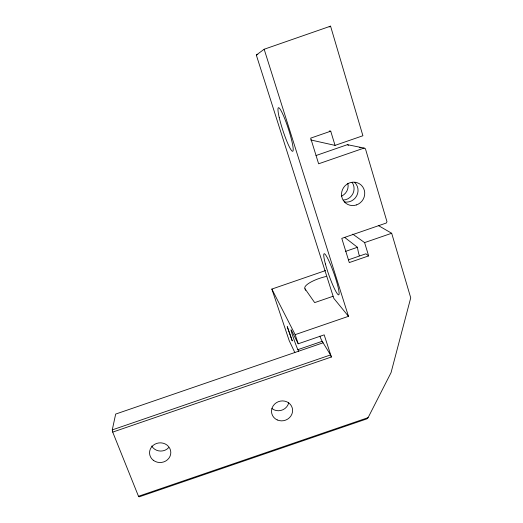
<?xml version="1.0" encoding="UTF-8"?>
<svg xmlns="http://www.w3.org/2000/svg" width="523" height="523" viewBox="0 0 523 523"><rect width="100%" height="100%" fill="white"/><g stroke="black" fill="none" stroke-linecap="round" stroke-linejoin="round"><path stroke-width="0.78" d="M378.299 225.505L391.681 233.265L410.732 297.835L391.054 372.624L368.094 417.661L366.675 418.943L139.157 496.85L138.49 496.281L112.713 432.109L112.268 429.893L115.668 414.072L323.096 342.8M325.541 270.568L271.855 289.069L295.162 334.648L348.481 316.317L333.785 298.319L256.316 55.046L264.161 49.247L330.562 26.15L362.903 135.745L335.047 145.387L310.675 139.948M329.15 26.948L330.562 26.15M256.316 55.046L257.852 54.516M335.047 145.387L330.732 131.188L310.669 138.137L318.631 163.797L364.113 148.061L365.42 148.722L386.981 221.713L386.288 223.027L341.781 238.377L349.292 262.572L368.643 255.904L364.596 242.6L352.79 234.147M316.01 155.534L347.383 144.675L364.113 148.061M364.596 242.6L391.681 233.265M345.324 251.458L357.451 247.274L357.725 248.987A21.842 3.713 70.2 0 0 359.321 255.754M348.37 259.846L365.91 253.799L368.643 255.904M333.033 296.286L314.663 302.608L305.001 288.768A18.893 5.21 -17.2 0 1 326.162 276.477M298.633 351.201L297.868 349.658A10.891 0.477 70.6 0 1 292.998 336.668A10.891 0.477 70.6 0 1 291.363 330.203L298.215 343.788L324.182 334.864L331.379 357.019L112.713 432.109M297.868 349.658L322.175 341.303L330.543 354.934L331.379 357.019M112.268 429.893L330.543 354.934M138.49 496.281L368.094 417.661M329.222 130.985L330.732 131.188M359.294 147.473L360.824 147.787M347.383 144.675L348.573 145.276M344.631 237.377L357.451 247.274M294.848 352.594L289.186 340.604L271.855 289.069M295.162 334.648L298.215 343.788M305.001 288.768L305.504 290.317M264.161 49.247L348.481 316.317M288.722 402.756A10.264 9.61 -17.9 0 1 271.921 408.522M168.687 447.629A10.29 9.551 -4.1 0 1 151.722 446.008M322.175 341.303A10.898 0.856 70.3 0 1 319.834 336.165M352.084 182.337A11.212 10.78 -51.8 0 1 352.901 193.68A11.212 10.78 -51.8 0 1 343.304 200.08M354.542 182.318A11.467 11.016 -51.4 0 1 356.738 195.772A11.467 11.016 -51.4 0 1 344.343 201.93M347.808 183.311A10.82 10.421 -52.3 0 1 341.467 196.138M287.264 326.712L292.226 340.813L287.264 326.712M277.223 419.93A10.617 9.911 -17.9 0 0 292.599 410.019A10.617 9.911 -17.9 0 0 276.353 402.717A10.617 9.911 -17.9 0 0 277.223 419.93M153.285 460.253A10.637 9.839 -4.2 0 0 170.635 454.35A10.637 9.839 -4.2 0 0 156.612 443.445A10.637 9.839 -4.2 0 0 153.285 460.253M356.457 204.924A11.905 11.414 -50.9 0 0 361.105 185.018A11.905 11.414 -50.9 0 0 341.839 191.614A11.905 11.414 -50.9 0 0 356.457 204.924M279.217 117.498A22.94 2.863 71.9 0 0 292.377 151.252A22.94 2.863 71.9 0 0 285.094 119.623A22.94 2.863 71.9 0 0 279.217 117.498M325.411 263.958A21.829 2.648 70.5 0 0 338.629 294.867A21.829 2.648 70.5 0 0 330.281 263.997A21.829 2.648 70.5 0 0 325.411 263.958"/></g></svg>
